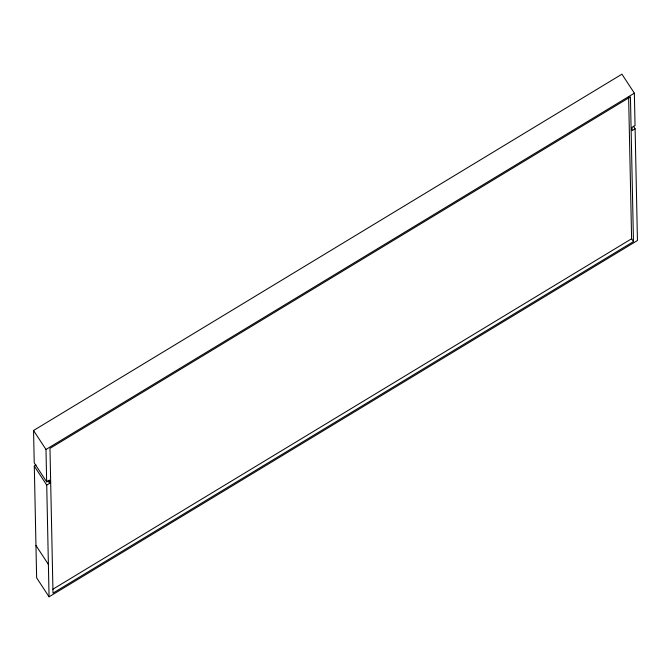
<?xml version="1.0" encoding="UTF-8"?>
<svg xmlns="http://www.w3.org/2000/svg" width="671" height="671" viewBox="0 0 671 671"><rect width="100%" height="100%" fill="white"/><g stroke="black" fill="none" stroke-linecap="round" stroke-linejoin="round"><path stroke-width="1.01" d="M635.11 128.79L637.45 240.512L49.067 596.813L46.727 485.091L49.696 483.296L49.629 480.059L46.66 481.853L34.229 462.873L33.55 430.488L621.933 74.187L634.363 93.168L635.043 125.552L632.074 127.347L632.141 130.585L635.11 128.79L633.416 126.198M46.66 481.853L45.98 449.469L634.363 93.168M49.067 596.813L36.637 577.832L34.296 466.11L36.091 465.028M52.925 589.197L631.604 238.767L628.635 97.136M633.466 241.61L53.001 593.122L49.964 448.371L630.438 96.859L633.466 241.61L631.604 238.767M33.55 430.488L45.98 449.469M48.027 480.746L49.696 483.296M34.296 466.11L46.727 485.091M35.957 545.448L48.387 564.428"/></g></svg>
